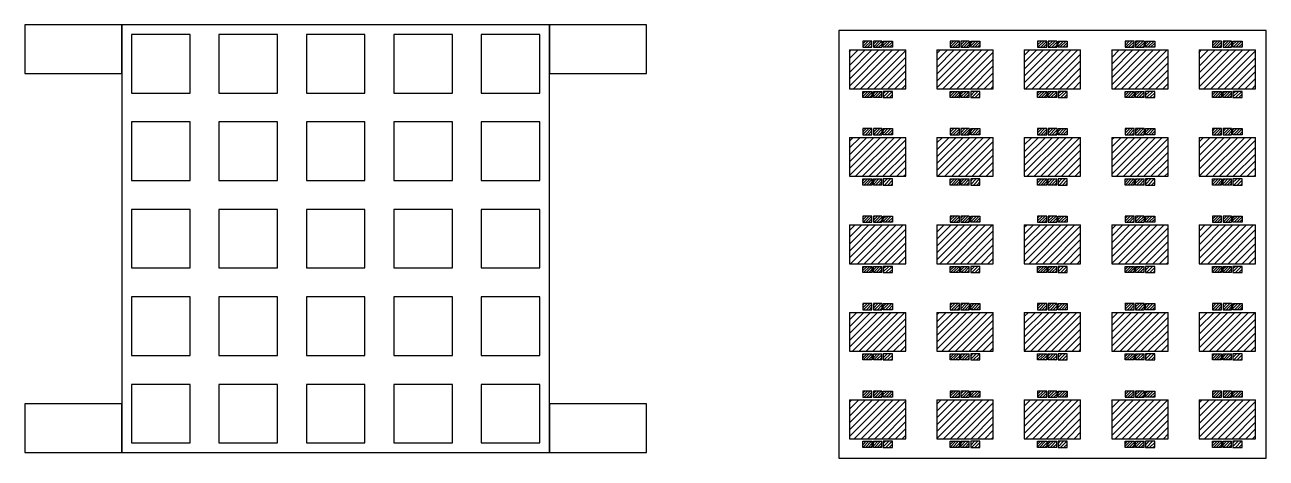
# Model space of a CAD drawing. Header units: millimetres. Extents: x 1814 to 2453, y 1537 to 1760.
import ezdxf

# ---------------------------------------------------------------- set-up
doc = ezdxf.new("R2010")
doc.units = ezdxf.units.MM
doc.layers.add('AM_8', color=1, linetype='Continuous', lineweight=25)
doc.layers.add('holder_squares', color=220, linetype='Continuous')
doc.layers.add('TC-etch-lines', color=1, linetype='Continuous')
pattern_1 = [(45, (-2252.9544, -1557.2059), (-0.70710678, 0.70710678), [])]

# ---------------------------------------------------------------- blocks, each defined once
blk = doc.blocks.new('*U22')
at = {"layer": 'holder_squares'}
blk.add_lwpolyline([(-15.07, -15.07), (15.07, -15.07), (15.07, 15.07), (-15.07, 15.07), (-15.07, -15.07)], dxfattribs=at)
blk = doc.blocks.new('*U23')
at = {"color": 0, "linetype": 'ByBlock', "lineweight": -2, "transparency": 16777216}
for p in [(0, 180), (45, 180), (90, 180), (135, 180), (180, 180), (0, 135), (45, 135), (90, 135), (135, 135), (180, 135), (0, 90), (45, 90), (90, 90), (135, 90), (180, 90), (0, 45), (45, 45), (90, 45), (135, 45), (180, 45), (0, 0), (45, 0), (90, 0), (135, 0), (180, 0)]:
    blk.add_blockref('*U22', p, dxfattribs=at)
blk = doc.blocks.new('*U30')
at = {"layer": 'AM_8'}
h = blk.add_hatch(dxfattribs=at)
h.set_pattern_fill('_U', color=256, angle=45, style=0, pattern_type=0)
h.set_pattern_definition(pattern_1)
h.paths.add_polyline_path([(-7.62, 11.35), (-2.91, 11.35), (-2.91, 14.5), (-7.62, 14.5)])
h = blk.add_hatch(dxfattribs=at)
h.set_pattern_fill('_U', color=256, angle=45, style=0, pattern_type=0)
h.set_pattern_definition(pattern_1)
h.paths.add_polyline_path([(-2.17, 11.35), (2.17, 11.35), (2.17, 14.5), (-2.17, 14.5)])
h = blk.add_hatch(dxfattribs=at)
h.set_pattern_fill('_U', color=256, angle=45, style=0, pattern_type=0)
h.set_pattern_definition(pattern_1)
h.paths.add_polyline_path([(7.62, 14.5), (2.91, 14.5), (2.91, 11.35), (7.62, 11.35)])
h = blk.add_hatch(dxfattribs=at)
h.set_pattern_fill('_U', color=256, scale=2.5, angle=45, style=0, pattern_type=0)
h.set_pattern_definition([(45, (-2252.9544, -1557.206), (-1.767767, 1.767767), [])])
h.paths.add_polyline_path([(14.5, 10), (-14.5, 10), (-14.5, -10), (14.5, -10)])
h = blk.add_hatch(dxfattribs=at)
h.set_pattern_fill('_U', color=256, scale=0.96, angle=45, style=0, pattern_type=0)
h.set_pattern_definition([(45, (-2252.9544, -1557.2059), (-0.6788225, 0.6788225), [])])
h.paths.add_polyline_path([(-7.62, -14.5), (-2.91, -14.5), (-2.91, -11.35), (-7.62, -11.35)])
h = blk.add_hatch(dxfattribs=at)
h.set_pattern_fill('_U', color=256, angle=45, style=0, pattern_type=0)
h.set_pattern_definition(pattern_1)
h.paths.add_polyline_path([(2.17, -11.35), (-2.17, -11.35), (-2.17, -14.5), (2.17, -14.5)])
h = blk.add_hatch(dxfattribs=at)
h.set_pattern_fill('_U', color=256, scale=1.2, angle=45, style=0, pattern_type=0)
h.set_pattern_definition([(45, (-2252.9544, -1557.2059), (-0.84852814, 0.84852814), [])])
h.paths.add_polyline_path([(2.91, -14.5), (7.62, -14.5), (7.62, -11.35), (2.91, -11.35)])
at = {"layer": 'TC-etch-lines'}
for p, q in [((-2.91, 14.5), (-7.62, 14.5)), ((-7.62, 14.5), (-7.62, 11.35)), ((-2.91, 11.35), (-2.91, 14.5)), ((2.17, 14.5), (-2.17, 14.5)), ((-2.17, 14.5), (-2.17, 11.35)), ((2.17, 14.5), (2.17, 11.35)), ((2.91, 11.35), (2.91, 14.5)), ((2.91, 14.5), (7.62, 14.5)), ((7.62, 14.5), (7.62, 11.35)), ((-7.62, 11.35), (-2.91, 11.35)), ((-2.17, 11.35), (2.17, 11.35)), ((7.62, 11.35), (2.91, 11.35)), ((-7.62, -14.5), (-7.62, -11.35)), ((-7.62, -11.35), (-2.91, -11.35)), ((-2.91, -11.35), (-2.91, -14.5)), ((-2.17, -14.5), (-2.17, -11.35)), ((-2.17, -11.35), (2.17, -11.35)), ((2.17, -14.5), (2.17, -11.35)), ((2.91, -11.35), (2.91, -14.5)), ((7.62, -11.35), (2.91, -11.35)), ((7.62, -14.5), (7.62, -11.35)), ((-2.91, -14.5), (-7.62, -14.5)), ((2.17, -14.5), (-2.17, -14.5)), ((2.91, -14.5), (7.62, -14.5))]:
    blk.add_line(p, q, dxfattribs=at)
at = {"layer": 'TC-etch-lines', "color": 1}
for p, q in [((-14.5, 10), (-14.5, -10)), ((-14.5, 10), (14.5, 10)), ((14.5, -10), (14.5, 10)), ((-14.5, -10), (14.5, -10))]:
    blk.add_line(p, q, dxfattribs=at)
blk = doc.blocks.new('*U32')
at = {"color": 0, "linetype": 'ByBlock', "lineweight": -2, "transparency": 16777216}
for p in [(0, 180), (45, 180), (90, 180), (135, 180), (180, 180), (0, 135), (45, 135), (90, 135), (135, 135), (180, 135), (0, 90), (45, 90), (90, 90), (135, 90), (180, 90), (0, 45), (45, 45), (90, 45), (135, 45), (180, 45), (0, 0), (45, 0), (90, 0), (135, 0), (180, 0)]:
    blk.add_blockref('*U30', p, dxfattribs=at)

msp = doc.modelspace()

# ---------------------------------------------------------------- linework, layer by layer
for points in [[(1864.01, 1760.09), (1814.01, 1760.09), (1814.01, 1735.09), (1864.01, 1735.09)], [(1864.01, 1540.09), (2084.01, 1540.09), (2084.01, 1760.09), (1864.01, 1760.09)], [(2134.01, 1760.09), (2084.01, 1760.09), (2084.01, 1735.09), (2134.01, 1735.09)], [(2232.95, 1537.21), (2452.95, 1537.21), (2452.95, 1757.21), (2232.95, 1757.21)], [(1864.01, 1565.09), (1814.01, 1565.09), (1814.01, 1540.09), (1864.01, 1540.09)], [(2134.01, 1565.09), (2084.01, 1565.09), (2084.01, 1540.09), (2134.01, 1540.09)]]:
    msp.add_lwpolyline(points, close=True)

# ---------------------------------------------------------------- block references
for name, p in [('*U23', (1884.01, 1560.09)), ('*U32', (2252.95, 1557.21))]:
    msp.add_blockref(name, p)

doc.saveas('drawing.dxf')
